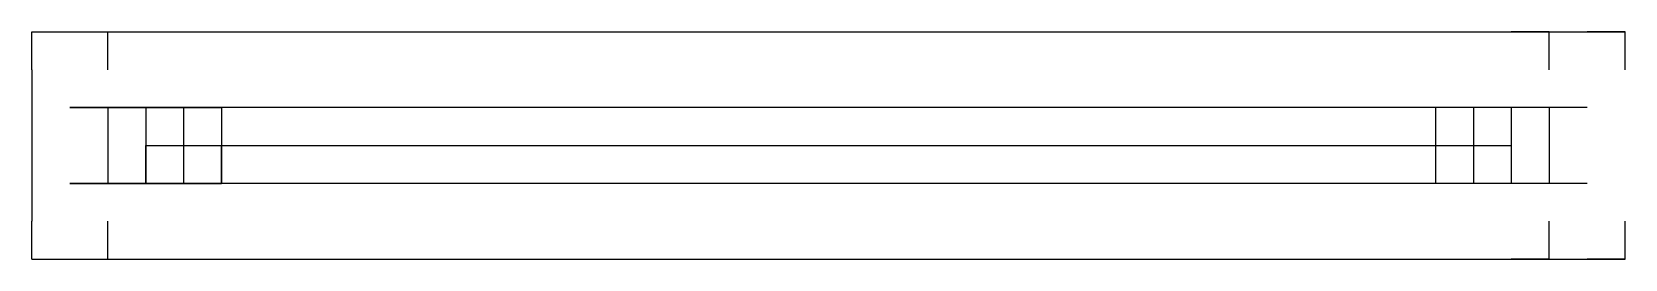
# Model space of a CAD drawing. Header units: millimetres. Extents: x -2460 to 1915, y -15 to 2310.
# Drawn here: x -2460 to -2250, y 1435 to 1465 of the extents above; entities that cross this region are included whole.
import ezdxf

# ---------------------------------------------------------------- set-up
doc = ezdxf.new("R2010")
doc.units = ezdxf.units.MM

msp = doc.modelspace()

# ---------------------------------------------------------------- linework, layer by layer
for p, q in [((-2460, 1465), (-2260, 1465)), ((-2460, 1460), (-2460, 1465)), ((-2460, 1465), (-2455, 1465)), ((-2460, 1465), (-2260, 1465)), ((-2460, 1460), (-2460, 1465)), ((-2460, 1465), (-2455, 1465)), ((-2450, 1465), (-2250, 1465)), ((-2450, 1460), (-2450, 1465)), ((-2450, 1465), (-2445, 1465)), ((-2260, 1465), (-2265, 1465)), ((-2260, 1465), (-2265, 1465)), ((-2260, 1460), (-2260, 1465)), ((-2260, 1460), (-2260, 1465)), ((-2250, 1465), (-2255, 1465)), ((-2250, 1460), (-2250, 1465)), ((-2460, 1460), (-2460, 1440)), ((-2460, 1460), (-2460, 1440)), ((-2265, 1455), (-2455, 1455)), ((-2455, 1455), (-2450, 1455)), ((-2265, 1455), (-2455, 1455)), ((-2455, 1455), (-2450, 1455)), ((-2450, 1455), (-2450, 1445)), ((-2450, 1455), (-2445, 1455)), ((-2450, 1455), (-2450, 1445)), ((-2450, 1455), (-2445, 1455)), ((-2255, 1455), (-2445, 1455)), ((-2445, 1455), (-2440, 1455)), ((-2445, 1455), (-2445, 1445)), ((-2445, 1455), (-2445, 1445)), ((-2440, 1455), (-2440, 1445)), ((-2440, 1455), (-2435, 1455)), ((-2435, 1455), (-2435, 1445)), ((-2270, 1455), (-2275, 1455)), ((-2275, 1455), (-2275, 1445)), ((-2270, 1455), (-2275, 1455)), ((-2275, 1455), (-2275, 1445)), ((-2265, 1455), (-2270, 1455)), ((-2270, 1455), (-2270, 1445)), ((-2265, 1455), (-2270, 1455)), ((-2270, 1455), (-2270, 1445)), ((-2260, 1455), (-2265, 1455)), ((-2265, 1455), (-2265, 1445)), ((-2255, 1455), (-2260, 1455)), ((-2260, 1455), (-2260, 1445)), ((-2445, 1445), (-2445, 1450)), ((-2445, 1450), (-2275, 1450)), ((-2445, 1445), (-2445, 1450)), ((-2445, 1450), (-2275, 1450)), ((-2435, 1445), (-2435, 1450)), ((-2435, 1450), (-2265, 1450)), ((-2265, 1445), (-2455, 1445)), ((-2455, 1445), (-2450, 1445)), ((-2265, 1445), (-2455, 1445)), ((-2455, 1445), (-2450, 1445)), ((-2450, 1445), (-2445, 1445)), ((-2450, 1445), (-2445, 1445)), ((-2255, 1445), (-2445, 1445)), ((-2445, 1445), (-2440, 1445)), ((-2440, 1445), (-2435, 1445)), ((-2270, 1445), (-2275, 1445)), ((-2270, 1445), (-2275, 1445)), ((-2265, 1445), (-2270, 1445)), ((-2265, 1445), (-2270, 1445)), ((-2260, 1445), (-2265, 1445)), ((-2255, 1445), (-2260, 1445)), ((-2460, 1435), (-2460, 1440)), ((-2460, 1435), (-2460, 1440)), ((-2450, 1435), (-2450, 1440)), ((-2260, 1435), (-2260, 1440)), ((-2260, 1435), (-2260, 1440)), ((-2250, 1435), (-2250, 1440)), ((-2460, 1435), (-2260, 1435)), ((-2460, 1435), (-2455, 1435)), ((-2460, 1435), (-2260, 1435)), ((-2460, 1435), (-2455, 1435)), ((-2450, 1435), (-2250, 1435)), ((-2450, 1435), (-2445, 1435)), ((-2260, 1435), (-2265, 1435)), ((-2260, 1435), (-2265, 1435)), ((-2250, 1435), (-2255, 1435))]:
    msp.add_line(p, q)

doc.saveas('drawing.dxf')
